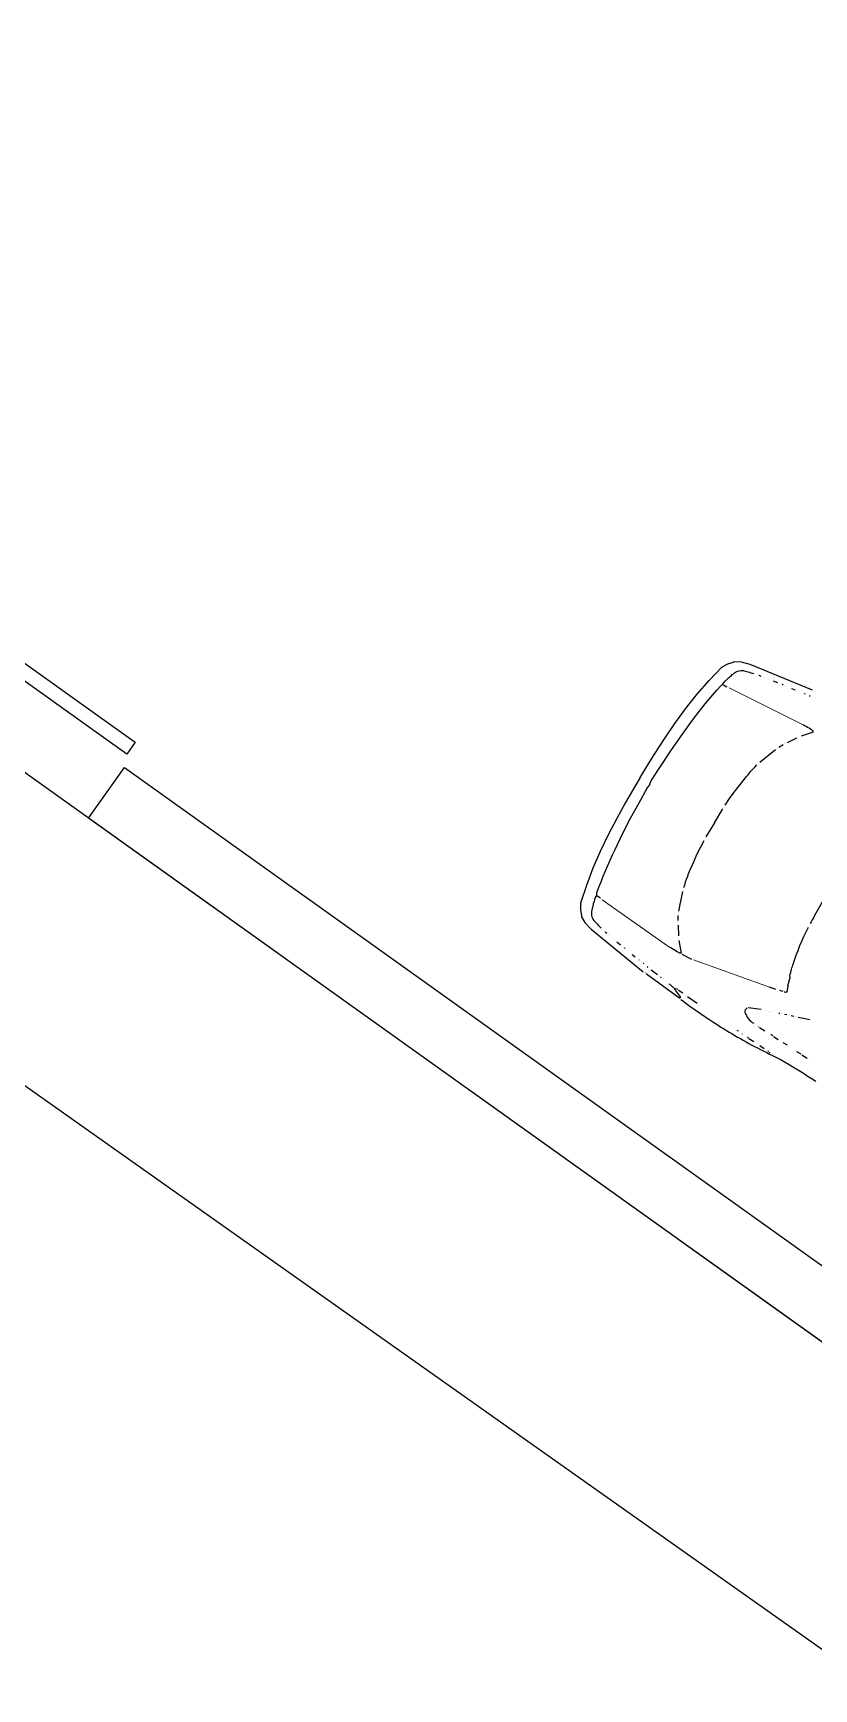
# Model space of a CAD drawing. Header units: metres. Extents: x -45 to 1930, y -347 to 488.
# Drawn here: x 149.7 to 153.46, y 55.54 to 63.53 of the extents above; entities that cross this region are included whole.
import ezdxf

# ---------------------------------------------------------------- set-up
doc = ezdxf.new("R2010")
doc.units = ezdxf.units.M
doc.layers.add('zariz.predmety', color=203, linetype='Continuous')

# ---------------------------------------------------------------- blocks, each defined once
blk = doc.blocks.new('BMW3-PUD')
at = {"lineweight": 0}
for p, q in [((3.3491, 0.5435), (3.7319, 0.6186)), ((3.8595, 0.6254), (4.2578, 0.5956)), ((3.8595, -0.6254), (4.2578, -0.5956))]:
    blk.add_line(p, q, dxfattribs=at)
for points in [[(3.686, 0.8133), (3.6702, 0.8146), (3.6552, 0.8167), (3.6394, 0.818), (3.6236, 0.8193), (3.6086, 0.8206), (3.5928, 0.8219), (3.577, 0.8225), (3.5612, 0.8238), (3.5455, 0.8244), (3.5304, 0.8257), (3.5146, 0.8263), (3.4989, 0.8268), (3.4831, 0.8274), (3.4673, 0.828), (3.4516, 0.8285), (3.4365, 0.8284), (3.4208, 0.8289), (3.405, 0.8287), (3.3892, 0.8285), (3.3734, 0.8291), (3.3577, 0.8289), (3.3419, 0.828), (3.3269, 0.8278), (3.3111, 0.8276), (3.2954, 0.8267), (3.2796, 0.8265), (3.2639, 0.8255), (3.2489, 0.8246), (3.2331, 0.8236), (3.2173, 0.8227), (3.2024, 0.821), (3.1866, 0.8201), (3.1648, 0.8183), (3.1431, 0.8166), (3.1213, 0.8156), (3.0988, 0.8153), (3.077, 0.815), (3.0552, 0.8148), (3.0334, 0.8153), (3.0117, 0.815), (2.9899, 0.8155), (2.9681, 0.816), (2.9463, 0.8172), (2.9246, 0.8177)], [(3.1904, 0.8127), (3.1897, 0.8134), (3.1889, 0.8134), (3.1874, 0.8141), (3.1866, 0.8149)], [(3.195, 0.8119), (3.195, 0.8119), (3.1964, 0.812), (3.1972, 0.812), (3.1979, 0.812)], [(3.2446, 0.8088), (3.2205, 0.81)], [(3.3076, 0.8065), (3.2791, 0.8062)], [(3.3107, 0.8058), (3.3121, 0.8058), (3.3136, 0.8058), (3.3144, 0.8059), (3.3167, 0.8059)], [(3.3452, 0.804), (3.3452, 0.804), (3.346, 0.804), (3.346, 0.804), (3.346, 0.804)], [(3.3693, 0.802), (3.376, 0.8021)], [(3.4174, 0.7988), (3.4174, 0.7988)], [(3.7728, 0.7775), (3.7374, 0.7846), (3.7367, 0.7854), (3.7359, 0.7869), (3.7344, 0.7876), (3.7329, 0.7891), (3.6951, 0.8051), (3.6944, 0.8059), (3.6936, 0.8074), (3.6921, 0.8089), (3.692, 0.8111), (3.8897, 0.794)], [(2.9825, 0.7456), (2.9825, 0.7456)], [(3.0486, 0.7434), (3.0186, 0.7438)], [(3.0523, 0.7419), (3.0764, 0.7422)], [(3.1312, 0.7391), (3.156, 0.7394)], [(3.2101, 0.7378), (3.1838, 0.7382)], [(3.2146, 0.7363), (3.2266, 0.7365)], [(3.2905, 0.7342), (3.2612, 0.7354)], [(3.295, 0.7335), (3.295, 0.7335), (3.2957, 0.7336), (3.2965, 0.7336), (3.2965, 0.7336)], [(3.391, 0.6844), (3.3931, 0.6904), (3.3938, 0.6972), (3.393, 0.7032), (3.3892, 0.7084), (3.3823, 0.7136), (3.3748, 0.718), (3.3672, 0.7224), (3.3597, 0.726), (3.3514, 0.729), (3.3423, 0.7304), (3.3341, 0.7317), (3.3251, 0.7316)], [(3.6653, 0.7845), (3.6082, 0.7884)], [(3.6699, 0.7831), (3.6699, 0.7831)], [(3.6856, 0.7832), (3.6856, 0.7832)], [(3.7187, 0.7814), (3.6939, 0.7818)], [(3.7217, 0.7799), (3.7329, 0.7816)], [(3.7773, 0.7768), (3.7773, 0.7768)], [(3.8202, 0.7721), (3.8209, 0.7721), (3.8217, 0.7721), (3.8224, 0.7721), (3.8239, 0.7721)], [(3.8315, 0.77), (3.8315, 0.77)], [(3.8818, 0.7646), (3.8442, 0.7679)], [(3.8965, 0.791), (3.8965, 0.791), (3.8965, 0.791), (3.8958, 0.791), (3.8958, 0.791), (3.8958, 0.791), (3.8965, 0.791), (3.8965, 0.791), (3.8965, 0.791)], [(3.9067, 0.7604), (3.9059, 0.7603), (3.9044, 0.7611), (3.9036, 0.7618), (3.9021, 0.7618)], [(3.9033, 0.7896), (3.9033, 0.7896)], [(4.4034, 0), (4.4032, 0.0469), (4.4022, 0.1355), (4.3989, 0.2241), (4.3933, 0.3126), (4.3855, 0.4004), (4.374, 0.4881), (4.3586, 0.5758), (4.3388, 0.6634), (4.3373, 0.6649), (4.3358, 0.6671), (4.335, 0.6694), (4.335, 0.6709), (4.3227, 0.6917), (4.3037, 0.7125), (4.3029, 0.714), (4.3022, 0.7148), (4.3021, 0.7163), (4.3014, 0.717), (4.2727, 0.7325), (4.2312, 0.7447), (3.9093, 0.7919)], [(3.9277, 0.7576), (3.9277, 0.7576), (3.9285, 0.7576), (3.93, 0.7576), (3.9307, 0.7577)], [(3.9382, 0.757), (3.9382, 0.757)], [(3.9555, 0.7549), (3.9555, 0.7549), (3.9563, 0.7549), (3.957, 0.755), (3.957, 0.755)], [(3.9653, 0.7528), (3.9653, 0.7528)], [(3.9984, 0.7472), (3.9796, 0.7507)], [(4.0029, 0.7458), (4.0029, 0.7458)], [(4.0285, 0.7423), (4.0285, 0.7423)], [(4.0413, 0.7402), (4.0428, 0.7402), (4.0435, 0.7402), (4.0451, 0.7402), (4.0458, 0.7402)], [(4.0526, 0.7396), (4.0526, 0.7396)], [(4.0924, 0.7333), (4.0699, 0.7368)], [(4.1165, 0.7291), (4.1165, 0.7291)], [(4.1376, 0.7248), (4.1376, 0.7248)], [(4.1489, 0.7227), (4.1489, 0.7227)], [(4.1654, 0.7207), (4.1564, 0.7221)], [(4.1699, 0.72), (4.1699, 0.72)], [(3.2622, 0.6475), (3.2622, 0.6475)], [(3.2781, 0.6395), (3.2781, 0.6395)], [(3.2886, 0.6434), (3.2886, 0.6434)], [(3.2945, 0.6457), (3.2945, 0.6457)], [(3.3043, 0.6488), (3.3043, 0.6488)], [(3.3207, 0.6558), (3.3207, 0.6558)], [(3.3282, 0.6566), (3.3872, 0.6813)], [(3.3369, 0.6807), (3.3369, 0.6807)], [(4.1775, 0.7178), (4.1775, 0.7178)], [(4.3475, 0), (4.3474, 0.005), (4.3495, 0.0215), (4.3462, 0.1056), (4.343, 0.1904), (4.3375, 0.2744), (4.3297, 0.3577), (4.3271, 0.3862), (4.3238, 0.4147), (4.3204, 0.4424), (4.3171, 0.4702), (4.3123, 0.4986), (4.3074, 0.5264), (4.3026, 0.5541), (4.297, 0.5826), (4.2955, 0.5848), (4.2947, 0.5878), (4.2939, 0.59), (4.2924, 0.5923), (4.2922, 0.6028), (4.2899, 0.6133), (4.2867, 0.6237), (4.2843, 0.635), (4.282, 0.6402), (4.2805, 0.6462), (4.2789, 0.6522), (4.2773, 0.6574), (4.275, 0.6641), (4.2727, 0.6701), (4.2703, 0.6761), (4.2665, 0.6821), (4.2627, 0.6865), (4.2581, 0.691), (4.2528, 0.6954), (4.2476, 0.6991), (4.2408, 0.702), (4.2332, 0.7042), (4.2257, 0.7064), (4.2189, 0.7078), (4.2114, 0.7099), (4.2046, 0.7114), (4.1978, 0.7135), (4.1918, 0.7157)], [(4.2969, 0.7155), (4.2969, 0.7155)], [(3.1016, 0.5788), (3.1555, 0.5975)], [(3.1388, 0.6063), (3.1388, 0.6063)], [(3.1421, 0.5823), (3.1421, 0.5823)], [(3.1622, 0.5983), (3.1622, 0.5983)], [(3.1689, 0.6006), (3.1689, 0.6006)], [(3.1764, 0.6037), (3.1891, 0.6084)], [(3.1951, 0.61), (3.1951, 0.61)], [(3.2033, 0.6123), (3.2033, 0.6123)], [(3.2093, 0.6154), (3.219, 0.6193)], [(3.2347, 0.6247), (3.2347, 0.6247)], [(3.2415, 0.6263), (3.2422, 0.6263), (3.243, 0.627), (3.2437, 0.6278), (3.2452, 0.6278)], [(3.2512, 0.6294), (3.2512, 0.6294)], [(3.2655, 0.6236), (3.2655, 0.6236)], [(3.603, 0.5946), (3.603, 0.5946)], [(3.6922, 0.6129), (3.6922, 0.6129)], [(3.7319, 0.6186), (3.7319, 0.6186)], [(3.7394, 0.6209), (3.7911, 0.6238)], [(3.8398, 0.5749), (3.7987, 0.6217), (3.8047, 0.624), (3.8121, 0.6256), (3.8196, 0.6257), (3.8272, 0.6257), (3.8354, 0.6251), (3.8437, 0.6252), (3.852, 0.6246), (3.8595, 0.6254)], [(4.2683, 0.5927), (4.2871, 0.5929)], [(3.2768, 0.4931), (3.266, 0.5214), (3.2675, 0.523), (3.2697, 0.5245), (3.2727, 0.5253), (3.2764, 0.5268)], [(3.2768, 0.4931), (3.2886, 0.4519), (3.2932, 0.4459), (3.2955, 0.4385), (3.2979, 0.4295), (3.2995, 0.422), (3.3026, 0.4145), (3.3042, 0.4078), (3.3057, 0.401), (3.3073, 0.3935), (3.3129, 0.3688), (3.3176, 0.3448), (3.3224, 0.3209), (3.3265, 0.2962), (3.3298, 0.2722), (3.3331, 0.2482), (3.3349, 0.2234), (3.3367, 0.1986)], [(3.2824, 0.5269), (3.2989, 0.5316)], [(3.3109, 0.5347), (3.3109, 0.5347)], [(3.3176, 0.5363), (3.3491, 0.5435)], [(3.8811, 0.513), (3.8535, 0.5562)], [(3.8864, 0.5071), (3.8864, 0.5071)], [(3.8902, 0.4996), (3.8902, 0.4996)], [(3.9056, 0.4727), (3.8941, 0.4937)], [(3.9079, 0.4653), (3.9079, 0.4653)], [(3.9102, 0.46), (3.9102, 0.46)], [(3.9459, 0.3636), (3.9133, 0.4541)], [(3.9491, 0.3516), (3.9491, 0.3516)], [(3.9836, 0.1005), (3.9817, 0.1388), (3.9782, 0.1763), (3.974, 0.2145), (3.969, 0.2535), (3.9674, 0.2633), (3.9658, 0.2722), (3.9649, 0.2805), (3.9626, 0.2887), (3.9609, 0.3037), (3.9577, 0.3179), (3.9546, 0.3314), (3.9514, 0.3449)], [(3.3424, 0), (3.3423, 0.044), (3.3412, 0.1356), (3.3395, 0.1476), (3.3394, 0.1589), (3.3393, 0.1694), (3.3391, 0.1799)], [(3.9853, 0.0855), (3.9853, 0.0855)], [(4.4034, 0), (4.4032, -0.0469), (4.4022, -0.1355), (4.3989, -0.2241), (4.3933, -0.3126), (4.3855, -0.4004), (4.374, -0.4881), (4.3586, -0.5758), (4.3388, -0.6634), (4.3373, -0.6649), (4.3358, -0.6671), (4.335, -0.6694), (4.335, -0.6709), (4.3227, -0.6917), (4.3037, -0.7125), (4.3029, -0.714), (4.3022, -0.7148), (4.3021, -0.7163), (4.3014, -0.717), (4.2727, -0.7325), (4.2312, -0.7447), (3.9093, -0.7919)], [(3.9834, 0), (3.9846, 0.0795)], [(3.9834, 0), (3.9846, -0.0795)], [(4.3475, 0), (4.3474, -0.005), (4.3495, -0.0215), (4.3462, -0.1056), (4.343, -0.1904), (4.3375, -0.2744), (4.3297, -0.3577), (4.3271, -0.3862), (4.3238, -0.4147), (4.3204, -0.4424), (4.3171, -0.4702), (4.3123, -0.4986), (4.3074, -0.5264), (4.3026, -0.5541), (4.297, -0.5826), (4.2955, -0.5848), (4.2947, -0.5878), (4.2939, -0.59), (4.2924, -0.5923), (4.2922, -0.6028), (4.2899, -0.6133), (4.2867, -0.6237), (4.2843, -0.635), (4.282, -0.6402), (4.2805, -0.6462), (4.2789, -0.6522), (4.2773, -0.6574), (4.275, -0.6641), (4.2727, -0.6701), (4.2703, -0.6761), (4.2665, -0.6821), (4.2627, -0.6865), (4.2581, -0.691), (4.2528, -0.6954), (4.2476, -0.6991), (4.2408, -0.702), (4.2332, -0.7042), (4.2257, -0.7064), (4.2189, -0.7078), (4.2114, -0.7099), (4.2046, -0.7114), (4.1978, -0.7135), (4.1918, -0.7157)], [(3.9836, -0.1005), (3.9817, -0.1388), (3.9782, -0.1763), (3.974, -0.2145), (3.969, -0.2535), (3.9674, -0.2633), (3.9658, -0.2722), (3.9649, -0.2805), (3.9626, -0.2887), (3.9609, -0.3037), (3.9577, -0.3179), (3.9546, -0.3314), (3.9514, -0.3449)], [(3.9853, -0.0855), (3.9853, -0.0855)], [(3.9459, -0.3636), (3.9133, -0.4541)], [(3.9491, -0.3516), (3.9491, -0.3516)], [(3.9056, -0.4727), (3.8941, -0.4937)], [(3.9079, -0.4653), (3.9079, -0.4653)], [(3.9102, -0.46), (3.9102, -0.46)], [(3.8811, -0.513), (3.8535, -0.5562)], [(3.8864, -0.5071), (3.8864, -0.5071)], [(3.8902, -0.4996), (3.8902, -0.4996)], [(3.8398, -0.5749), (3.7987, -0.6217), (3.8047, -0.624), (3.8121, -0.6256), (3.8196, -0.6257), (3.8272, -0.6257), (3.8354, -0.6251), (3.8437, -0.6252), (3.852, -0.6246), (3.8595, -0.6254)], [(4.2683, -0.5927), (4.2871, -0.5929)], [(4.1775, -0.7178), (4.1775, -0.7178)], [(4.2969, -0.7155), (4.2969, -0.7155)], [(3.9067, -0.7604), (3.9059, -0.7603), (3.9044, -0.7611), (3.9036, -0.7618), (3.9021, -0.7618)], [(3.9033, -0.7896), (3.9033, -0.7896)], [(3.9277, -0.7576), (3.9277, -0.7576), (3.9285, -0.7576), (3.93, -0.7576), (3.9307, -0.7577)], [(3.9382, -0.757), (3.9382, -0.757)], [(3.9555, -0.7549), (3.9555, -0.7549), (3.9563, -0.7549), (3.957, -0.755), (3.957, -0.755)], [(3.9653, -0.7528), (3.9653, -0.7528)], [(3.9984, -0.7472), (3.9796, -0.7507)], [(4.0029, -0.7458), (4.0029, -0.7458)], [(4.0285, -0.7423), (4.0285, -0.7423)], [(4.0413, -0.7402), (4.0428, -0.7402), (4.0435, -0.7402), (4.0451, -0.7402), (4.0458, -0.7402)], [(4.0526, -0.7396), (4.0526, -0.7396)], [(4.0924, -0.7333), (4.0699, -0.7368)], [(4.1165, -0.7291), (4.1165, -0.7291)], [(4.1376, -0.7248), (4.1376, -0.7248)], [(4.1489, -0.7227), (4.1489, -0.7227)], [(4.1654, -0.7207), (4.1564, -0.7221)], [(4.1699, -0.72), (4.1699, -0.72)]]:
    blk.add_lwpolyline(points)

msp = doc.modelspace()

# ---------------------------------------------------------------- linework, layer by layer
at = {"layer": 'zariz.predmety', "color": 253, "linetype": 'Continuous', "ltscale": 0.001}
for p, q in [((149.967438, 59.741951), (150.141874, 59.986024)), ((150.141874, 59.986024), (159.565865, 53.250791)), ((159.556354, 52.888846), (149.967438, 59.741951)), ((149.066855, 58.872353), (159.859649, 51.237208))]:
    msp.add_line(p, q, dxfattribs=at)
for points in [[(159.556354, 52.888846), (136.414028, 69.42844), (135.972455, 69.702208), (135.881858, 107.557984), (139.956509, 107.355535), (150.356775, 107.138489), (166.585731, 106.219063), (164.989364, 90.543061), (162.702166, 78.285706), (161.10591, 69.277499), (159.664199, 56.993301)], [(145.310811, 63.596298), (150.192278, 60.107562), (150.151576, 60.050611), (145.270109, 63.539348)]]:
    msp.add_lwpolyline(points, close=True, dxfattribs=at)

# ---------------------------------------------------------------- block references
at = {"layer": 'zariz.predmety', "color": 253, "linetype": 'Continuous', "ltscale": 0.001, "rotation": 149.0962147816975}
msp.add_blockref('BMW3-PUD', (156.402558, 57.672708), dxfattribs=at)

doc.saveas('drawing.dxf')
